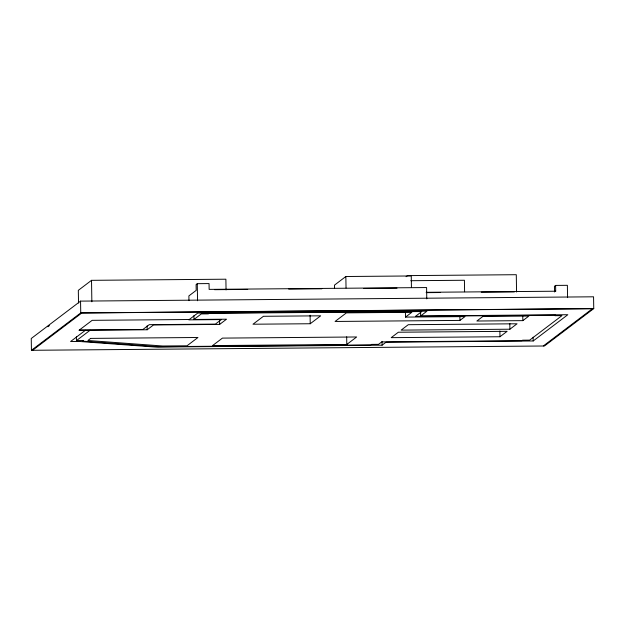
<?xml version="1.0" encoding="UTF-8"?>
<svg xmlns="http://www.w3.org/2000/svg" width="625" height="625" viewBox="0 0 625 625"><rect width="100%" height="100%" fill="white"/><g stroke="black" fill="none" stroke-linecap="round" stroke-linejoin="round"><path stroke-width="0.94" d="M226.055 289.93L225.883 279.203L91.523 280.328L78.32 290.344L78.523 303.023M80.555 301.117L31.25 338.5L31.438 350.297L544.445 345.992L593.75 308.602L593.562 296.805L80.555 301.117L80.742 312.914L31.438 350.297M47.883 326.773L49.414 325.609M32.727 350.195L81.805 312.992L592.453 308.703L543.383 345.914M85.406 330.281L70.586 341.516L79.109 341.445L155.625 347.078L382.094 345.18L386.008 342.211L533.203 340.969L567.836 314.711L420.641 315.953L420.578 312.172M76.398 336.82L76.461 340.594L90.109 330.242M426.773 298.883L426.594 287.555L209.141 289.383L209.047 283.578L197.273 283.68L196.102 284.57L196.195 290.375L188.883 295.914L188.961 300.633M189.258 319.508L92.156 320.328L78.953 330.336L147.172 329.766L153.5 324.969L219.641 324.414L226.516 319.195L193.961 319.469L193.906 315.695M193.961 319.469L201.273 313.93L208.336 313.875L209.047 313.336L421.789 311.547L415.469 316.344L555.602 315.164L554.906 315.695L561.969 315.633L529.656 340.133L522.594 340.188L521.898 340.719L381.766 341.898L378.539 344.336L371.477 344.398L370.781 344.922L158.039 346.711L82.695 341.164L83.523 340.539L76.461 340.594M411.438 287.438L411.258 275.961L345.852 276.508L334.5 285.125L334.547 287.992M310.227 323.742L320.68 315.82L263.422 316.297L252.977 324.219L310.227 323.742L310.094 315.242M406.078 276.703L407.508 275.617L516.289 274.703L516.562 292.023M346.797 344.453L356.656 336.977L222.422 338.109L212.562 345.586L346.797 344.453L346.68 336.812M405.508 317.094L411.828 312.297L346.43 312.852L335.07 321.461L459.945 320.414L464.984 316.594L405.508 317.094L405.43 312.312M420.641 315.953L426.961 311.156L197.734 313.078L188.789 319.867L221.344 319.594L215.391 324.102L149.258 324.656L142.93 329.453L79.414 329.984M567.57 297.641L567.375 285.312L555.602 285.414L554.438 286.289L554.531 291.984M555.227 291.57L555.695 291.219L555.602 285.414M499.969 336.742L507.125 331.32L398.344 332.227L391.195 337.656L499.969 336.742L499.883 330.969M509.906 329.211L517.062 323.781L408.281 324.695L401.125 330.125L509.906 329.211L509.82 323.43M522.836 320.633L528.875 316.062L482.898 316.445L476.859 321.023L522.836 320.633L522.766 316.086M410.789 280.711L464.414 280.258L464.594 291.734M214.531 289.688L247.711 289.406M288.695 289.062L321.875 288.789M363.844 288.43L397.023 288.156M426.117 292.305L555.695 291.219M426.773 292.648L440.398 292.531M481.273 292.188L514.359 291.914M80.742 312.914L593.75 308.602M533.148 337.18L533.203 340.969M459.891 316.586L459.945 320.414M382.031 341.383L382.094 345.18M345.852 276.508L346.039 287.984M219.578 320.508L219.641 324.414M197.273 283.68L197.547 300.75M147.117 325.859L147.172 329.766M91.523 280.328L91.859 301.789M90.656 338.398L87.891 340.492L162.688 346L187.008 345.797L197.961 337.492L90.656 338.398"/></g></svg>
